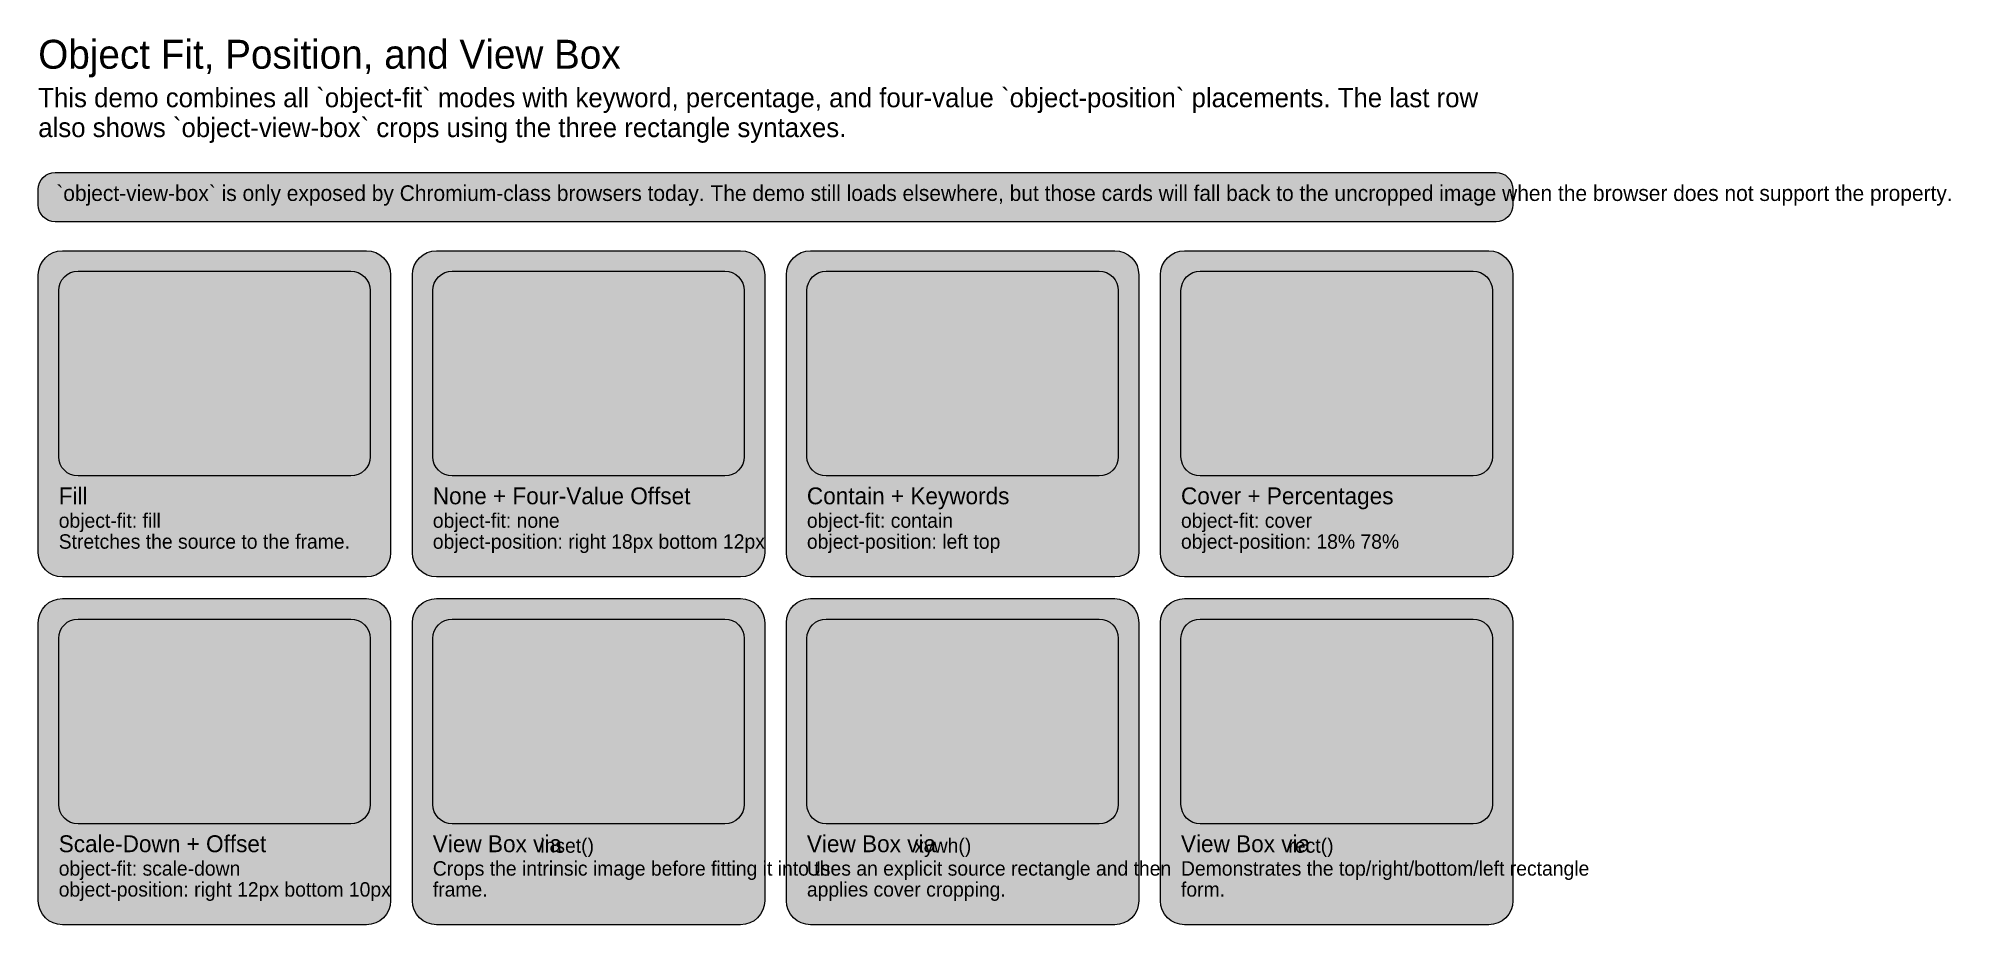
# Model space of a CAD drawing. Extents: x 28 to 1615, y 29 to 765.
import ezdxf

# ---------------------------------------------------------------- set-up
doc = ezdxf.new("R2010")
doc.units = 0

msp = doc.modelspace()

# ---------------------------------------------------------------- hatches: boundary and pattern name
at = {"true_color": 0xffffff}
for points in [[(42, 653.4), (1238, 653.4), (1238, 653.4), (1240.7, 653.1), (1243.4, 652.3), (1245.8, 651), (1247.9, 649.3), (1249.6, 647.2), (1250.9, 644.8), (1251.7, 642.1), (1252, 639.4), (1252, 626.4), (1252, 626.4), (1251.7, 623.7), (1250.9, 621), (1249.6, 618.6), (1247.9, 616.5), (1245.8, 614.8), (1243.4, 613.5), (1240.7, 612.7), (1238, 612.4), (42, 612.4), (42, 612.4), (39.3, 612.7), (36.6, 613.5), (34.2, 614.8), (32.1, 616.5), (30.4, 618.6), (29.1, 621), (28.3, 623.7), (28, 626.4), (28, 639.4), (28, 639.4), (28.3, 642.1), (29.1, 644.8), (30.4, 647.2), (32.1, 649.3), (34.2, 651), (36.6, 652.3), (39.3, 653.1), (42, 653.4)], [(48, 588.4), (300.5, 588.4), (300.5, 588.4), (304.4, 588), (308.2, 586.9), (311.6, 585), (314.6, 582.5), (317.1, 579.5), (319, 576.1), (320.1, 572.3), (320.5, 568.4), (320.5, 337.6), (320.5, 337.6), (320.1, 333.7), (319, 330), (317.1, 326.5), (314.6, 323.5), (311.6, 321), (308.2, 319.1), (304.4, 318), (300.5, 317.6), (48, 317.6), (48, 317.6), (44.1, 318), (40.3, 319.1), (36.9, 321), (33.9, 323.5), (31.4, 326.5), (29.5, 330), (28.4, 333.7), (28, 337.6), (28, 568.4), (28, 568.4), (28.4, 572.3), (29.5, 576.1), (31.4, 579.5), (33.9, 582.5), (36.9, 585), (40.3, 586.9), (44.1, 588), (48, 588.4)], [(358.5, 588.4), (611, 588.4), (611, 588.4), (614.9, 588), (618.7, 586.9), (622.1, 585), (625.1, 582.5), (627.6, 579.5), (629.5, 576.1), (630.6, 572.3), (631, 568.4), (631, 337.6), (631, 337.6), (630.6, 333.7), (629.5, 330), (627.6, 326.5), (625.1, 323.5), (622.1, 321), (618.7, 319.1), (614.9, 318), (611, 317.6), (358.5, 317.6), (358.5, 317.6), (354.6, 318), (350.8, 319.1), (347.4, 321), (344.4, 323.5), (341.9, 326.5), (340, 330), (338.9, 333.7), (338.5, 337.6), (338.5, 568.4), (338.5, 568.4), (338.9, 572.3), (340, 576.1), (341.9, 579.5), (344.4, 582.5), (347.4, 585), (350.8, 586.9), (354.6, 588), (358.5, 588.4)], [(669, 588.4), (921.5, 588.4), (921.5, 588.4), (925.4, 588), (929.2, 586.9), (932.6, 585), (935.6, 582.5), (938.1, 579.5), (940, 576.1), (941.1, 572.3), (941.5, 568.4), (941.5, 337.6), (941.5, 337.6), (941.1, 333.7), (940, 330), (938.1, 326.5), (935.6, 323.5), (932.6, 321), (929.2, 319.1), (925.4, 318), (921.5, 317.6), (669, 317.6), (669, 317.6), (665.1, 318), (661.3, 319.1), (657.9, 321), (654.9, 323.5), (652.4, 326.5), (650.5, 330), (649.4, 333.7), (649, 337.6), (649, 568.4), (649, 568.4), (649.4, 572.3), (650.5, 576.1), (652.4, 579.5), (654.9, 582.5), (657.9, 585), (661.3, 586.9), (665.1, 588), (669, 588.4)], [(979.5, 588.4), (1232, 588.4), (1232, 588.4), (1235.9, 588), (1239.7, 586.9), (1243.1, 585), (1246.1, 582.5), (1248.6, 579.5), (1250.5, 576.1), (1251.6, 572.3), (1252, 568.4), (1252, 337.6), (1252, 337.6), (1251.6, 333.7), (1250.5, 330), (1248.6, 326.5), (1246.1, 323.5), (1243.1, 321), (1239.7, 319.1), (1235.9, 318), (1232, 317.6), (979.5, 317.6), (979.5, 317.6), (975.6, 318), (971.8, 319.1), (968.4, 321), (965.4, 323.5), (962.9, 326.5), (961, 330), (959.9, 333.7), (959.5, 337.6), (959.5, 568.4), (959.5, 568.4), (959.9, 572.3), (961, 576.1), (962.9, 579.5), (965.4, 582.5), (968.4, 585), (971.8, 586.9), (975.6, 588), (979.5, 588.4)], [(48, 299.6), (300.5, 299.6), (300.5, 299.6), (304.4, 299.2), (308.2, 298.1), (311.6, 296.3), (314.6, 293.8), (317.1, 290.7), (319, 287.3), (320.1, 283.5), (320.5, 279.6), (320.5, 48.8), (320.5, 48.8), (320.1, 44.9), (319, 41.2), (317.1, 37.7), (314.6, 34.7), (311.6, 32.2), (308.2, 30.4), (304.4, 29.2), (300.5, 28.8), (48, 28.8), (48, 28.8), (44.1, 29.2), (40.3, 30.4), (36.9, 32.2), (33.9, 34.7), (31.4, 37.7), (29.5, 41.2), (28.4, 44.9), (28, 48.8), (28, 279.6), (28, 279.6), (28.4, 283.5), (29.5, 287.3), (31.4, 290.7), (33.9, 293.8), (36.9, 296.3), (40.3, 298.1), (44.1, 299.2), (48, 299.6)], [(358.5, 299.6), (611, 299.6), (611, 299.6), (614.9, 299.2), (618.7, 298.1), (622.1, 296.3), (625.1, 293.8), (627.6, 290.7), (629.5, 287.3), (630.6, 283.5), (631, 279.6), (631, 48.8), (631, 48.8), (630.6, 44.9), (629.5, 41.2), (627.6, 37.7), (625.1, 34.7), (622.1, 32.2), (618.7, 30.4), (614.9, 29.2), (611, 28.8), (358.5, 28.8), (358.5, 28.8), (354.6, 29.2), (350.8, 30.4), (347.4, 32.2), (344.4, 34.7), (341.9, 37.7), (340, 41.2), (338.9, 44.9), (338.5, 48.8), (338.5, 279.6), (338.5, 279.6), (338.9, 283.5), (340, 287.3), (341.9, 290.7), (344.4, 293.8), (347.4, 296.3), (350.8, 298.1), (354.6, 299.2), (358.5, 299.6)], [(669, 299.6), (921.5, 299.6), (921.5, 299.6), (925.4, 299.2), (929.2, 298.1), (932.6, 296.3), (935.6, 293.8), (938.1, 290.7), (940, 287.3), (941.1, 283.5), (941.5, 279.6), (941.5, 48.8), (941.5, 48.8), (941.1, 44.9), (940, 41.2), (938.1, 37.7), (935.6, 34.7), (932.6, 32.2), (929.2, 30.4), (925.4, 29.2), (921.5, 28.8), (669, 28.8), (669, 28.8), (665.1, 29.2), (661.3, 30.4), (657.9, 32.2), (654.9, 34.7), (652.4, 37.7), (650.5, 41.2), (649.4, 44.9), (649, 48.8), (649, 279.6), (649, 279.6), (649.4, 283.5), (650.5, 287.3), (652.4, 290.7), (654.9, 293.8), (657.9, 296.3), (661.3, 298.1), (665.1, 299.2), (669, 299.6)], [(979.5, 299.6), (1232, 299.6), (1232, 299.6), (1235.9, 299.2), (1239.7, 298.1), (1243.1, 296.3), (1246.1, 293.8), (1248.6, 290.7), (1250.5, 287.3), (1251.6, 283.5), (1252, 279.6), (1252, 48.8), (1252, 48.8), (1251.6, 44.9), (1250.5, 41.2), (1248.6, 37.7), (1246.1, 34.7), (1243.1, 32.2), (1239.7, 30.4), (1235.9, 29.2), (1232, 28.8), (979.5, 28.8), (979.5, 28.8), (975.6, 29.2), (971.8, 30.4), (968.4, 32.2), (965.4, 34.7), (962.9, 37.7), (961, 41.2), (959.9, 44.9), (959.5, 48.8), (959.5, 279.6), (959.5, 279.6), (959.9, 283.5), (961, 287.3), (962.9, 290.7), (965.4, 293.8), (968.4, 296.3), (971.8, 298.1), (975.6, 299.2), (979.5, 299.6)]]:
    msp.add_hatch(color=256, dxfattribs=at).paths.add_polyline_path(points, flags=0)
at = {"true_color": 0x0e7490}
for points in [[(61, 571.4), (287.5, 571.4), (287.5, 571.4), (290.6, 571.1), (293.6, 570.2), (296.4, 568.7), (298.8, 566.7), (300.8, 564.3), (302.3, 561.5), (303.2, 558.5), (303.5, 555.4), (303.5, 417.4), (303.5, 417.4), (303.2, 414.3), (302.3, 411.3), (300.8, 408.5), (298.8, 406.1), (296.4, 404.1), (293.6, 402.6), (290.6, 401.7), (287.5, 401.4), (61, 401.4), (61, 401.4), (57.9, 401.7), (54.9, 402.6), (52.1, 404.1), (49.7, 406.1), (47.7, 408.5), (46.2, 411.3), (45.3, 414.3), (45, 417.4), (45, 555.4), (45, 555.4), (45.3, 558.5), (46.2, 561.5), (47.7, 564.3), (49.7, 566.7), (52.1, 568.7), (54.9, 570.2), (57.9, 571.1), (61, 571.4)], [(371.5, 571.4), (598, 571.4), (598, 571.4), (601.1, 571.1), (604.1, 570.2), (606.9, 568.7), (609.3, 566.7), (611.3, 564.3), (612.8, 561.5), (613.7, 558.5), (614, 555.4), (614, 417.4), (614, 417.4), (613.7, 414.3), (612.8, 411.3), (611.3, 408.5), (609.3, 406.1), (606.9, 404.1), (604.1, 402.6), (601.1, 401.7), (598, 401.4), (371.5, 401.4), (371.5, 401.4), (368.4, 401.7), (365.4, 402.6), (362.6, 404.1), (360.2, 406.1), (358.2, 408.5), (356.7, 411.3), (355.8, 414.3), (355.5, 417.4), (355.5, 555.4), (355.5, 555.4), (355.8, 558.5), (356.7, 561.5), (358.2, 564.3), (360.2, 566.7), (362.6, 568.7), (365.4, 570.2), (368.4, 571.1), (371.5, 571.4)], [(682, 571.4), (908.5, 571.4), (908.5, 571.4), (911.6, 571.1), (914.6, 570.2), (917.4, 568.7), (919.8, 566.7), (921.8, 564.3), (923.3, 561.5), (924.2, 558.5), (924.5, 555.4), (924.5, 417.4), (924.5, 417.4), (924.2, 414.3), (923.3, 411.3), (921.8, 408.5), (919.8, 406.1), (917.4, 404.1), (914.6, 402.6), (911.6, 401.7), (908.5, 401.4), (682, 401.4), (682, 401.4), (678.9, 401.7), (675.9, 402.6), (673.1, 404.1), (670.7, 406.1), (668.7, 408.5), (667.2, 411.3), (666.3, 414.3), (666, 417.4), (666, 555.4), (666, 555.4), (666.3, 558.5), (667.2, 561.5), (668.7, 564.3), (670.7, 566.7), (673.1, 568.7), (675.9, 570.2), (678.9, 571.1), (682, 571.4)], [(992.5, 571.4), (1219, 571.4), (1219, 571.4), (1222.1, 571.1), (1225.1, 570.2), (1227.9, 568.7), (1230.3, 566.7), (1232.3, 564.3), (1233.8, 561.5), (1234.7, 558.5), (1235, 555.4), (1235, 417.4), (1235, 417.4), (1234.7, 414.3), (1233.8, 411.3), (1232.3, 408.5), (1230.3, 406.1), (1227.9, 404.1), (1225.1, 402.6), (1222.1, 401.7), (1219, 401.4), (992.5, 401.4), (992.5, 401.4), (989.4, 401.7), (986.4, 402.6), (983.6, 404.1), (981.2, 406.1), (979.2, 408.5), (977.7, 411.3), (976.8, 414.3), (976.5, 417.4), (976.5, 555.4), (976.5, 555.4), (976.8, 558.5), (977.7, 561.5), (979.2, 564.3), (981.2, 566.7), (983.6, 568.7), (986.4, 570.2), (989.4, 571.1), (992.5, 571.4)], [(61, 282.6), (287.5, 282.6), (287.5, 282.6), (290.6, 282.3), (293.6, 281.4), (296.4, 279.9), (298.8, 277.9), (300.8, 275.5), (302.3, 272.7), (303.2, 269.7), (303.5, 266.6), (303.5, 128.6), (303.5, 128.6), (303.2, 125.5), (302.3, 122.5), (300.8, 119.7), (298.8, 117.3), (296.4, 115.3), (293.6, 113.8), (290.6, 112.9), (287.5, 112.6), (61, 112.6), (61, 112.6), (57.9, 112.9), (54.9, 113.8), (52.1, 115.3), (49.7, 117.3), (47.7, 119.7), (46.2, 122.5), (45.3, 125.5), (45, 128.6), (45, 266.6), (45, 266.6), (45.3, 269.7), (46.2, 272.7), (47.7, 275.5), (49.7, 277.9), (52.1, 279.9), (54.9, 281.4), (57.9, 282.3), (61, 282.6)], [(371.5, 282.6), (598, 282.6), (598, 282.6), (601.1, 282.3), (604.1, 281.4), (606.9, 279.9), (609.3, 277.9), (611.3, 275.5), (612.8, 272.7), (613.7, 269.7), (614, 266.6), (614, 128.6), (614, 128.6), (613.7, 125.5), (612.8, 122.5), (611.3, 119.7), (609.3, 117.3), (606.9, 115.3), (604.1, 113.8), (601.1, 112.9), (598, 112.6), (371.5, 112.6), (371.5, 112.6), (368.4, 112.9), (365.4, 113.8), (362.6, 115.3), (360.2, 117.3), (358.2, 119.7), (356.7, 122.5), (355.8, 125.5), (355.5, 128.6), (355.5, 266.6), (355.5, 266.6), (355.8, 269.7), (356.7, 272.7), (358.2, 275.5), (360.2, 277.9), (362.6, 279.9), (365.4, 281.4), (368.4, 282.3), (371.5, 282.6)], [(682, 282.6), (908.5, 282.6), (908.5, 282.6), (911.6, 282.3), (914.6, 281.4), (917.4, 279.9), (919.8, 277.9), (921.8, 275.5), (923.3, 272.7), (924.2, 269.7), (924.5, 266.6), (924.5, 128.6), (924.5, 128.6), (924.2, 125.5), (923.3, 122.5), (921.8, 119.7), (919.8, 117.3), (917.4, 115.3), (914.6, 113.8), (911.6, 112.9), (908.5, 112.6), (682, 112.6), (682, 112.6), (678.9, 112.9), (675.9, 113.8), (673.1, 115.3), (670.7, 117.3), (668.7, 119.7), (667.2, 122.5), (666.3, 125.5), (666, 128.6), (666, 266.6), (666, 266.6), (666.3, 269.7), (667.2, 272.7), (668.7, 275.5), (670.7, 277.9), (673.1, 279.9), (675.9, 281.4), (678.9, 282.3), (682, 282.6)], [(992.5, 282.6), (1219, 282.6), (1219, 282.6), (1222.1, 282.3), (1225.1, 281.4), (1227.9, 279.9), (1230.3, 277.9), (1232.3, 275.5), (1233.8, 272.7), (1234.7, 269.7), (1235, 266.6), (1235, 128.6), (1235, 128.6), (1234.7, 125.5), (1233.8, 122.5), (1232.3, 119.7), (1230.3, 117.3), (1227.9, 115.3), (1225.1, 113.8), (1222.1, 112.9), (1219, 112.6), (992.5, 112.6), (992.5, 112.6), (989.4, 112.9), (986.4, 113.8), (983.6, 115.3), (981.2, 117.3), (979.2, 119.7), (977.7, 122.5), (976.8, 125.5), (976.5, 128.6), (976.5, 266.6), (976.5, 266.6), (976.8, 269.7), (977.7, 272.7), (979.2, 275.5), (981.2, 277.9), (983.6, 279.9), (986.4, 281.4), (989.4, 282.3), (992.5, 282.6)]]:
    msp.add_hatch(color=256, dxfattribs=at).paths.add_polyline_path(points, flags=0)

# ---------------------------------------------------------------- linework, layer by layer
at = {"true_color": 0x122033}
for points in [[(42, 653.4), (1238, 653.4), (1238, 653.4), (1240.7, 653.1), (1243.4, 652.3), (1245.8, 651), (1247.9, 649.3), (1249.6, 647.2), (1250.9, 644.8), (1251.7, 642.1), (1252, 639.4), (1252, 626.4), (1252, 626.4), (1251.7, 623.7), (1250.9, 621), (1249.6, 618.6), (1247.9, 616.5), (1245.8, 614.8), (1243.4, 613.5), (1240.7, 612.7), (1238, 612.4), (42, 612.4), (42, 612.4), (39.3, 612.7), (36.6, 613.5), (34.2, 614.8), (32.1, 616.5), (30.4, 618.6), (29.1, 621), (28.3, 623.7), (28, 626.4), (28, 639.4), (28, 639.4), (28.3, 642.1), (29.1, 644.8), (30.4, 647.2), (32.1, 649.3), (34.2, 651), (36.6, 652.3), (39.3, 653.1), (42, 653.4)], [(48, 588.4), (300.5, 588.4), (300.5, 588.4), (304.4, 588), (308.2, 586.9), (311.6, 585), (314.6, 582.5), (317.1, 579.5), (319, 576.1), (320.1, 572.3), (320.5, 568.4), (320.5, 337.6), (320.5, 337.6), (320.1, 333.7), (319, 330), (317.1, 326.5), (314.6, 323.5), (311.6, 321), (308.2, 319.1), (304.4, 318), (300.5, 317.6), (48, 317.6), (48, 317.6), (44.1, 318), (40.3, 319.1), (36.9, 321), (33.9, 323.5), (31.4, 326.5), (29.5, 330), (28.4, 333.7), (28, 337.6), (28, 568.4), (28, 568.4), (28.4, 572.3), (29.5, 576.1), (31.4, 579.5), (33.9, 582.5), (36.9, 585), (40.3, 586.9), (44.1, 588), (48, 588.4)], [(358.5, 588.4), (611, 588.4), (611, 588.4), (614.9, 588), (618.7, 586.9), (622.1, 585), (625.1, 582.5), (627.6, 579.5), (629.5, 576.1), (630.6, 572.3), (631, 568.4), (631, 337.6), (631, 337.6), (630.6, 333.7), (629.5, 330), (627.6, 326.5), (625.1, 323.5), (622.1, 321), (618.7, 319.1), (614.9, 318), (611, 317.6), (358.5, 317.6), (358.5, 317.6), (354.6, 318), (350.8, 319.1), (347.4, 321), (344.4, 323.5), (341.9, 326.5), (340, 330), (338.9, 333.7), (338.5, 337.6), (338.5, 568.4), (338.5, 568.4), (338.9, 572.3), (340, 576.1), (341.9, 579.5), (344.4, 582.5), (347.4, 585), (350.8, 586.9), (354.6, 588), (358.5, 588.4)], [(669, 588.4), (921.5, 588.4), (921.5, 588.4), (925.4, 588), (929.2, 586.9), (932.6, 585), (935.6, 582.5), (938.1, 579.5), (940, 576.1), (941.1, 572.3), (941.5, 568.4), (941.5, 337.6), (941.5, 337.6), (941.1, 333.7), (940, 330), (938.1, 326.5), (935.6, 323.5), (932.6, 321), (929.2, 319.1), (925.4, 318), (921.5, 317.6), (669, 317.6), (669, 317.6), (665.1, 318), (661.3, 319.1), (657.9, 321), (654.9, 323.5), (652.4, 326.5), (650.5, 330), (649.4, 333.7), (649, 337.6), (649, 568.4), (649, 568.4), (649.4, 572.3), (650.5, 576.1), (652.4, 579.5), (654.9, 582.5), (657.9, 585), (661.3, 586.9), (665.1, 588), (669, 588.4)], [(979.5, 588.4), (1232, 588.4), (1232, 588.4), (1235.9, 588), (1239.7, 586.9), (1243.1, 585), (1246.1, 582.5), (1248.6, 579.5), (1250.5, 576.1), (1251.6, 572.3), (1252, 568.4), (1252, 337.6), (1252, 337.6), (1251.6, 333.7), (1250.5, 330), (1248.6, 326.5), (1246.1, 323.5), (1243.1, 321), (1239.7, 319.1), (1235.9, 318), (1232, 317.6), (979.5, 317.6), (979.5, 317.6), (975.6, 318), (971.8, 319.1), (968.4, 321), (965.4, 323.5), (962.9, 326.5), (961, 330), (959.9, 333.7), (959.5, 337.6), (959.5, 568.4), (959.5, 568.4), (959.9, 572.3), (961, 576.1), (962.9, 579.5), (965.4, 582.5), (968.4, 585), (971.8, 586.9), (975.6, 588), (979.5, 588.4)], [(61, 571.4), (287.5, 571.4), (287.5, 571.4), (290.6, 571.1), (293.6, 570.2), (296.4, 568.7), (298.8, 566.7), (300.8, 564.3), (302.3, 561.5), (303.2, 558.5), (303.5, 555.4), (303.5, 417.4), (303.5, 417.4), (303.2, 414.3), (302.3, 411.3), (300.8, 408.5), (298.8, 406.1), (296.4, 404.1), (293.6, 402.6), (290.6, 401.7), (287.5, 401.4), (61, 401.4), (61, 401.4), (57.9, 401.7), (54.9, 402.6), (52.1, 404.1), (49.7, 406.1), (47.7, 408.5), (46.2, 411.3), (45.3, 414.3), (45, 417.4), (45, 555.4), (45, 555.4), (45.3, 558.5), (46.2, 561.5), (47.7, 564.3), (49.7, 566.7), (52.1, 568.7), (54.9, 570.2), (57.9, 571.1), (61, 571.4)], [(371.5, 571.4), (598, 571.4), (598, 571.4), (601.1, 571.1), (604.1, 570.2), (606.9, 568.7), (609.3, 566.7), (611.3, 564.3), (612.8, 561.5), (613.7, 558.5), (614, 555.4), (614, 417.4), (614, 417.4), (613.7, 414.3), (612.8, 411.3), (611.3, 408.5), (609.3, 406.1), (606.9, 404.1), (604.1, 402.6), (601.1, 401.7), (598, 401.4), (371.5, 401.4), (371.5, 401.4), (368.4, 401.7), (365.4, 402.6), (362.6, 404.1), (360.2, 406.1), (358.2, 408.5), (356.7, 411.3), (355.8, 414.3), (355.5, 417.4), (355.5, 555.4), (355.5, 555.4), (355.8, 558.5), (356.7, 561.5), (358.2, 564.3), (360.2, 566.7), (362.6, 568.7), (365.4, 570.2), (368.4, 571.1), (371.5, 571.4)], [(682, 571.4), (908.5, 571.4), (908.5, 571.4), (911.6, 571.1), (914.6, 570.2), (917.4, 568.7), (919.8, 566.7), (921.8, 564.3), (923.3, 561.5), (924.2, 558.5), (924.5, 555.4), (924.5, 417.4), (924.5, 417.4), (924.2, 414.3), (923.3, 411.3), (921.8, 408.5), (919.8, 406.1), (917.4, 404.1), (914.6, 402.6), (911.6, 401.7), (908.5, 401.4), (682, 401.4), (682, 401.4), (678.9, 401.7), (675.9, 402.6), (673.1, 404.1), (670.7, 406.1), (668.7, 408.5), (667.2, 411.3), (666.3, 414.3), (666, 417.4), (666, 555.4), (666, 555.4), (666.3, 558.5), (667.2, 561.5), (668.7, 564.3), (670.7, 566.7), (673.1, 568.7), (675.9, 570.2), (678.9, 571.1), (682, 571.4)], [(992.5, 571.4), (1219, 571.4), (1219, 571.4), (1222.1, 571.1), (1225.1, 570.2), (1227.9, 568.7), (1230.3, 566.7), (1232.3, 564.3), (1233.8, 561.5), (1234.7, 558.5), (1235, 555.4), (1235, 417.4), (1235, 417.4), (1234.7, 414.3), (1233.8, 411.3), (1232.3, 408.5), (1230.3, 406.1), (1227.9, 404.1), (1225.1, 402.6), (1222.1, 401.7), (1219, 401.4), (992.5, 401.4), (992.5, 401.4), (989.4, 401.7), (986.4, 402.6), (983.6, 404.1), (981.2, 406.1), (979.2, 408.5), (977.7, 411.3), (976.8, 414.3), (976.5, 417.4), (976.5, 555.4), (976.5, 555.4), (976.8, 558.5), (977.7, 561.5), (979.2, 564.3), (981.2, 566.7), (983.6, 568.7), (986.4, 570.2), (989.4, 571.1), (992.5, 571.4)], [(48, 299.6), (300.5, 299.6), (300.5, 299.6), (304.4, 299.2), (308.2, 298.1), (311.6, 296.3), (314.6, 293.8), (317.1, 290.7), (319, 287.3), (320.1, 283.5), (320.5, 279.6), (320.5, 48.8), (320.5, 48.8), (320.1, 44.9), (319, 41.2), (317.1, 37.7), (314.6, 34.7), (311.6, 32.2), (308.2, 30.4), (304.4, 29.2), (300.5, 28.8), (48, 28.8), (48, 28.8), (44.1, 29.2), (40.3, 30.4), (36.9, 32.2), (33.9, 34.7), (31.4, 37.7), (29.5, 41.2), (28.4, 44.9), (28, 48.8), (28, 279.6), (28, 279.6), (28.4, 283.5), (29.5, 287.3), (31.4, 290.7), (33.9, 293.8), (36.9, 296.3), (40.3, 298.1), (44.1, 299.2), (48, 299.6)], [(358.5, 299.6), (611, 299.6), (611, 299.6), (614.9, 299.2), (618.7, 298.1), (622.1, 296.3), (625.1, 293.8), (627.6, 290.7), (629.5, 287.3), (630.6, 283.5), (631, 279.6), (631, 48.8), (631, 48.8), (630.6, 44.9), (629.5, 41.2), (627.6, 37.7), (625.1, 34.7), (622.1, 32.2), (618.7, 30.4), (614.9, 29.2), (611, 28.8), (358.5, 28.8), (358.5, 28.8), (354.6, 29.2), (350.8, 30.4), (347.4, 32.2), (344.4, 34.7), (341.9, 37.7), (340, 41.2), (338.9, 44.9), (338.5, 48.8), (338.5, 279.6), (338.5, 279.6), (338.9, 283.5), (340, 287.3), (341.9, 290.7), (344.4, 293.8), (347.4, 296.3), (350.8, 298.1), (354.6, 299.2), (358.5, 299.6)], [(669, 299.6), (921.5, 299.6), (921.5, 299.6), (925.4, 299.2), (929.2, 298.1), (932.6, 296.3), (935.6, 293.8), (938.1, 290.7), (940, 287.3), (941.1, 283.5), (941.5, 279.6), (941.5, 48.8), (941.5, 48.8), (941.1, 44.9), (940, 41.2), (938.1, 37.7), (935.6, 34.7), (932.6, 32.2), (929.2, 30.4), (925.4, 29.2), (921.5, 28.8), (669, 28.8), (669, 28.8), (665.1, 29.2), (661.3, 30.4), (657.9, 32.2), (654.9, 34.7), (652.4, 37.7), (650.5, 41.2), (649.4, 44.9), (649, 48.8), (649, 279.6), (649, 279.6), (649.4, 283.5), (650.5, 287.3), (652.4, 290.7), (654.9, 293.8), (657.9, 296.3), (661.3, 298.1), (665.1, 299.2), (669, 299.6)], [(979.5, 299.6), (1232, 299.6), (1232, 299.6), (1235.9, 299.2), (1239.7, 298.1), (1243.1, 296.3), (1246.1, 293.8), (1248.6, 290.7), (1250.5, 287.3), (1251.6, 283.5), (1252, 279.6), (1252, 48.8), (1252, 48.8), (1251.6, 44.9), (1250.5, 41.2), (1248.6, 37.7), (1246.1, 34.7), (1243.1, 32.2), (1239.7, 30.4), (1235.9, 29.2), (1232, 28.8), (979.5, 28.8), (979.5, 28.8), (975.6, 29.2), (971.8, 30.4), (968.4, 32.2), (965.4, 34.7), (962.9, 37.7), (961, 41.2), (959.9, 44.9), (959.5, 48.8), (959.5, 279.6), (959.5, 279.6), (959.9, 283.5), (961, 287.3), (962.9, 290.7), (965.4, 293.8), (968.4, 296.3), (971.8, 298.1), (975.6, 299.2), (979.5, 299.6)], [(61, 282.6), (287.5, 282.6), (287.5, 282.6), (290.6, 282.3), (293.6, 281.4), (296.4, 279.9), (298.8, 277.9), (300.8, 275.5), (302.3, 272.7), (303.2, 269.7), (303.5, 266.6), (303.5, 128.6), (303.5, 128.6), (303.2, 125.5), (302.3, 122.5), (300.8, 119.7), (298.8, 117.3), (296.4, 115.3), (293.6, 113.8), (290.6, 112.9), (287.5, 112.6), (61, 112.6), (61, 112.6), (57.9, 112.9), (54.9, 113.8), (52.1, 115.3), (49.7, 117.3), (47.7, 119.7), (46.2, 122.5), (45.3, 125.5), (45, 128.6), (45, 266.6), (45, 266.6), (45.3, 269.7), (46.2, 272.7), (47.7, 275.5), (49.7, 277.9), (52.1, 279.9), (54.9, 281.4), (57.9, 282.3), (61, 282.6)], [(371.5, 282.6), (598, 282.6), (598, 282.6), (601.1, 282.3), (604.1, 281.4), (606.9, 279.9), (609.3, 277.9), (611.3, 275.5), (612.8, 272.7), (613.7, 269.7), (614, 266.6), (614, 128.6), (614, 128.6), (613.7, 125.5), (612.8, 122.5), (611.3, 119.7), (609.3, 117.3), (606.9, 115.3), (604.1, 113.8), (601.1, 112.9), (598, 112.6), (371.5, 112.6), (371.5, 112.6), (368.4, 112.9), (365.4, 113.8), (362.6, 115.3), (360.2, 117.3), (358.2, 119.7), (356.7, 122.5), (355.8, 125.5), (355.5, 128.6), (355.5, 266.6), (355.5, 266.6), (355.8, 269.7), (356.7, 272.7), (358.2, 275.5), (360.2, 277.9), (362.6, 279.9), (365.4, 281.4), (368.4, 282.3), (371.5, 282.6)], [(682, 282.6), (908.5, 282.6), (908.5, 282.6), (911.6, 282.3), (914.6, 281.4), (917.4, 279.9), (919.8, 277.9), (921.8, 275.5), (923.3, 272.7), (924.2, 269.7), (924.5, 266.6), (924.5, 128.6), (924.5, 128.6), (924.2, 125.5), (923.3, 122.5), (921.8, 119.7), (919.8, 117.3), (917.4, 115.3), (914.6, 113.8), (911.6, 112.9), (908.5, 112.6), (682, 112.6), (682, 112.6), (678.9, 112.9), (675.9, 113.8), (673.1, 115.3), (670.7, 117.3), (668.7, 119.7), (667.2, 122.5), (666.3, 125.5), (666, 128.6), (666, 266.6), (666, 266.6), (666.3, 269.7), (667.2, 272.7), (668.7, 275.5), (670.7, 277.9), (673.1, 279.9), (675.9, 281.4), (678.9, 282.3), (682, 282.6)], [(992.5, 282.6), (1219, 282.6), (1219, 282.6), (1222.1, 282.3), (1225.1, 281.4), (1227.9, 279.9), (1230.3, 277.9), (1232.3, 275.5), (1233.8, 272.7), (1234.7, 269.7), (1235, 266.6), (1235, 128.6), (1235, 128.6), (1234.7, 125.5), (1233.8, 122.5), (1232.3, 119.7), (1230.3, 117.3), (1227.9, 115.3), (1225.1, 113.8), (1222.1, 112.9), (1219, 112.6), (992.5, 112.6), (992.5, 112.6), (989.4, 112.9), (986.4, 113.8), (983.6, 115.3), (981.2, 117.3), (979.2, 119.7), (977.7, 122.5), (976.8, 125.5), (976.5, 128.6), (976.5, 266.6), (976.5, 266.6), (976.8, 269.7), (977.7, 272.7), (979.2, 275.5), (981.2, 277.9), (983.6, 279.9), (986.4, 281.4), (989.4, 282.3), (992.5, 282.6)]]:
    msp.add_lwpolyline(points, close=True, dxfattribs=at)

# ---------------------------------------------------------------- texts
for s, height, p in [('Object Fit, Position, and View Box', 24, (28, 739.5)), ('Fill', 14, (45, 377.9)), ('None + Four-Value Offset', 14, (355.5, 377.9)), ('Contain + Keywords', 14, (666, 377.9)), ('Cover + Percentages', 14, (976.5, 377.9)), ('Scale-Down + Offset', 14, (45, 89.1)), ('View Box via ', 14, (355.5, 89.1)), ('View Box via ', 14, (666, 89.1)), ('View Box via ', 14, (976.5, 89.1))]:
    msp.add_text(s, height=height, dxfattribs=at).set_placement(p)
at = {"true_color": 0x496078}
for s, p in [('This demo combines all `object-fit` modes with keyword, percentage, and four-value `object-position` placements. The last row', (28, 707.5)), ('also shows `object-view-box` crops using the three rectangle syntaxes.', (28, 682.7))]:
    msp.add_text(s, height=16, dxfattribs=at).set_placement(p)
at = {"true_color": 0x34506b}
msp.add_text('`object-view-box` is only exposed by Chromium-class browsers today. The demo still loads elsewhere, but those cards will fall back to the uncropped image when the browser does not support the property.', height=13, dxfattribs=at).set_placement((43, 629.7))
at = {"true_color": 0x0f3d62}
for s, p in [('object-fit: fill', (45, 358.4)), ('object-fit: none', (355.5, 358.4)), ('object-fit: contain', (666, 358.4)), ('object-fit: cover', (976.5, 358.4)), ('object-position: right 18px bottom 12px', (355.5, 341)), ('object-position: left top', (666, 341)), ('object-position: 18% 78%', (976.5, 341)), ('inset()', (444.7, 88.6)), ('xywh()', (755.2, 88.6)), ('rect()', (1065.7, 88.6)), ('object-fit: scale-down', (45, 69.6)), ('object-position: right 12px bottom 10px', (45, 52.2))]:
    msp.add_text(s, height=12, dxfattribs=at).set_placement(p)
at = {"true_color": 0x617991}
for s, p in [('Stretches the source to the frame.', (45, 341)), ('Crops the intrinsic image before fitting it into the', (355.5, 69.6)), ('Uses an explicit source rectangle and then', (666, 69.6)), ('Demonstrates the top/right/bottom/left rectangle', (976.5, 69.6)), ('frame.', (355.5, 52.2)), ('applies cover cropping.', (666, 52.2)), ('form.', (976.5, 52.2))]:
    msp.add_text(s, height=12, dxfattribs=at).set_placement(p)

doc.saveas('drawing.dxf')
